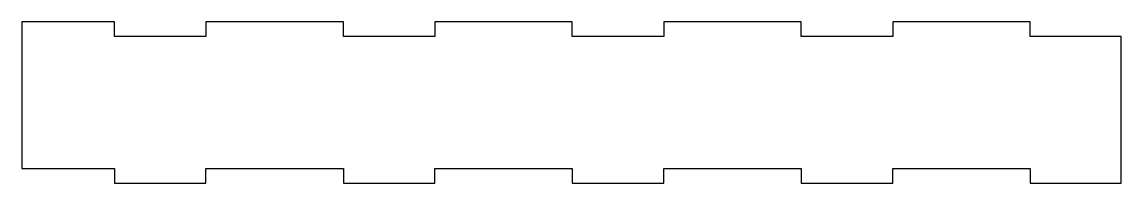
# Model space of a CAD drawing. Header units: millimetres. Extents: x 0 to 300, y 40 to 84.
import ezdxf

# ---------------------------------------------------------------- set-up
doc = ezdxf.new("R2010")
doc.units = ezdxf.units.MM
doc.layers.get('0').update_dxf_attribs({"linetype": 'CONTINUOUS'})

msp = doc.modelspace()

# ---------------------------------------------------------------- linework, layer by layer
msp.add_lwpolyline([(25.22, 80), (25.22, 84), (0, 84), (0, 44), (25.22, 44), (25.22, 40), (50.22, 40), (50.22, 44), (87.72, 44), (87.72, 40), (112.72, 40), (112.72, 44), (150.22, 44), (150.22, 40), (175.22, 40), (175.22, 44), (212.72, 44), (212.72, 40), (237.72, 40), (237.72, 44), (275.22, 44), (275.22, 40), (300, 40), (300, 80), (275.22, 80), (275.22, 84), (237.72, 84), (237.72, 80), (212.72, 80), (212.72, 84), (175.22, 84), (175.22, 80), (150.22, 80), (150.22, 84), (112.72, 84), (112.72, 80), (87.72, 80), (87.72, 84), (50.22, 84), (50.22, 80)], close=True)

doc.saveas('drawing.dxf')
